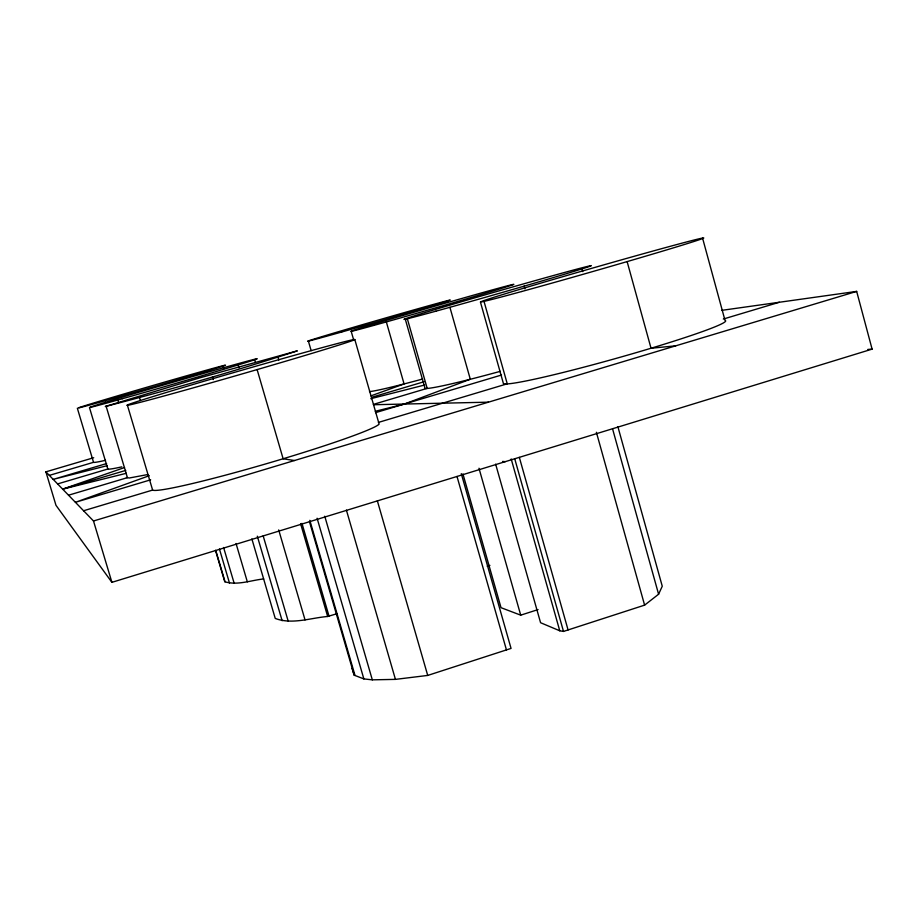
<?xml version="1.0" encoding="UTF-8"?>
<svg xmlns="http://www.w3.org/2000/svg" width="918" height="918" viewBox="0 0 918 918"><rect width="100%" height="100%" fill="white"/><g stroke="black" fill="none" stroke-linecap="round" stroke-linejoin="round"><path stroke-width="1.38" d="M495.64 464.152L540.576 622.714L559.762 630.792L563.503 631.423L644.608 605.134L658.596 594.233L662.257 586.223L617.871 426.64M149.29 475.696L75.414 502.307L150.655 479.827M370.987 395.842L404.081 383.931L386.34 321.92M126.294 473.298L62.665 489.145L124.561 467.537M352.087 668.407L354.176 675.166L363.861 678.918L372.318 679.836L395.44 679.377L427.719 675.43L511.051 648.418L461.284 473.654M462.913 473.883L501.021 607.682L520.713 615.163L538.063 609.586M251.876 538.912L275.239 618.434C292.05 624.825 310.525 617.917 327.669 616.483L337.078 613.683M487.228 566.257L489.902 565.408M93.705 457.726L45.9 471.841L55.975 505.302L111.904 582.333L872.1 349.127L856.666 291.396L721.732 310.353M83.595 510.752L152.618 490.074A118.261 7.011 -16.3 0 0 267.184 463.487A118.261 7.011 -16.3 0 0 379.123 424.105L354.807 339.534A118.651 1.813 -16.1 0 0 191.392 384.986A118.651 1.813 -16.1 0 0 177.174 392.353A118.651 1.813 -16.1 0 0 354.807 339.534M378.4 422.418L507.252 383.804L484.015 301.391M723.315 319.051L779.359 302.251M45.9 471.841L93.498 520.988L856.666 291.396M68.529 495.204L127.418 477.658L106.167 406.376M373.454 404.368L427.18 388.36L407.328 318.73M375.519 412.664L501.538 375.014M106.614 463.567L53.198 479.38L107.234 465.656M57.605 483.924L107.831 469.029A86.2 3.695 -16.3 0 0 121.842 466.86M62.665 489.145L125.777 470.395M371.939 397.23L424.036 381.75M49.331 475.386L93.533 462.316A75.942 2.857 -16.3 0 0 105.559 460.297M370.803 398.699L424.747 384.998M375.301 411.287L404.356 404.046L470.303 379.237L449.912 307.3M147.809 474.537L129.289 478.003L126.443 477.486M215.501 550.375L224.772 581.748C237.452 585.627 250.935 580.302 263.65 578.937M675.717 345.834L651.034 348.255L627.132 261.619M867.82 349.437L872.1 349.127M373.511 404.735L488.433 402.176M502.559 461.433L505.267 461.662M294.483 460.526L283.134 458.771L257.109 369.541M89.459 407.512L107.831 469.029M77.342 408.212L93.533 462.316M93.498 520.988L111.904 582.333M127.43 405.32L152.618 490.074M117.837 399.996L118.64 402.681M223.59 547.484L234.113 583.114M219.436 549.01L229.489 583.079M215.764 550.433L225.036 581.817M139.525 397.643L140.328 400.374M263.179 535.894L288.149 621.027M212.517 376.816L213.32 379.524M257.315 536.181L282.136 620.717M236.041 543.502L247.332 581.817M254.573 359.512L255.365 362.208M301.965 523.375L329.046 616.219M300.588 523.685L327.669 616.483M238.164 365.008L238.955 367.739M278.693 529.915L305.04 619.914M222.936 365.926L223.74 368.669M346.396 510.098L395.44 679.377M324.754 516.226L372.318 679.836M278.028 357.32L278.831 360.074M317.1 518.234L363.861 678.918M309.825 520.334L355.025 675.499M309.446 521.619L354.176 675.166M377.355 500.838L427.719 675.43M308.391 341.106L311.145 350.642M351.215 331.421L353.579 339.637M457.003 476.453L506.449 649.91M405.24 319.005L424.85 387.752A97.239 4.693 -15.9 0 0 500.287 371.342M514.723 458.759L563.503 631.423M511.188 458.954L559.762 630.792M478.978 468.237L520.713 615.163M480.401 301.965L503.305 383.15A115.519 6.518 -15.7 0 0 621.497 356.873A115.519 6.518 -15.7 0 0 725.002 320.393L702.58 238.164M519.347 457.394L568.07 629.943M596.379 432.275L644.608 605.134M524.132 286.106L524.901 288.849M581.966 268.859L582.723 271.59M612.524 428.706L658.596 594.233M422.544 379.054A84.077 3.534 -16 0 1 369.484 391.619M297.088 350.928C233.838 371.446 169.704 389.909 105.295 406.502L199.768 377.86L297.088 350.928M373.947 325.374A84.284 0.907 -16.1 0 0 509.169 286.003A84.284 0.907 -16.1 0 0 409.244 313.623A84.284 0.907 -16.1 0 0 373.947 325.374M435.912 311.179A97.515 1.216 -16 0 0 590.458 266.094A97.515 1.216 -16 0 0 470.2 299.188A97.515 1.216 -16 0 0 435.912 311.179M122.255 398.756A86.418 0.952 -16.2 0 0 254.711 359.73A86.418 0.952 -16.2 0 0 140.075 391.883A86.418 0.952 -16.2 0 0 122.255 398.756M521.745 291.499A115.897 1.687 -16 0 0 701.868 238.829A115.897 1.687 -16 0 0 551.821 279.887A115.897 1.687 -16 0 0 521.745 291.499M105.295 400.684A76.102 0.734 -16.2 0 0 222.741 366.179A76.102 0.734 -16.2 0 0 123.069 394.224A76.102 0.734 -16.2 0 0 105.295 400.684M341.726 332.006A74.278 0.711 -16.1 0 0 450.13 300.14A74.278 0.711 -16.1 0 0 344.491 329.929A74.278 0.711 -16.1 0 0 341.726 332.006"/></g></svg>
